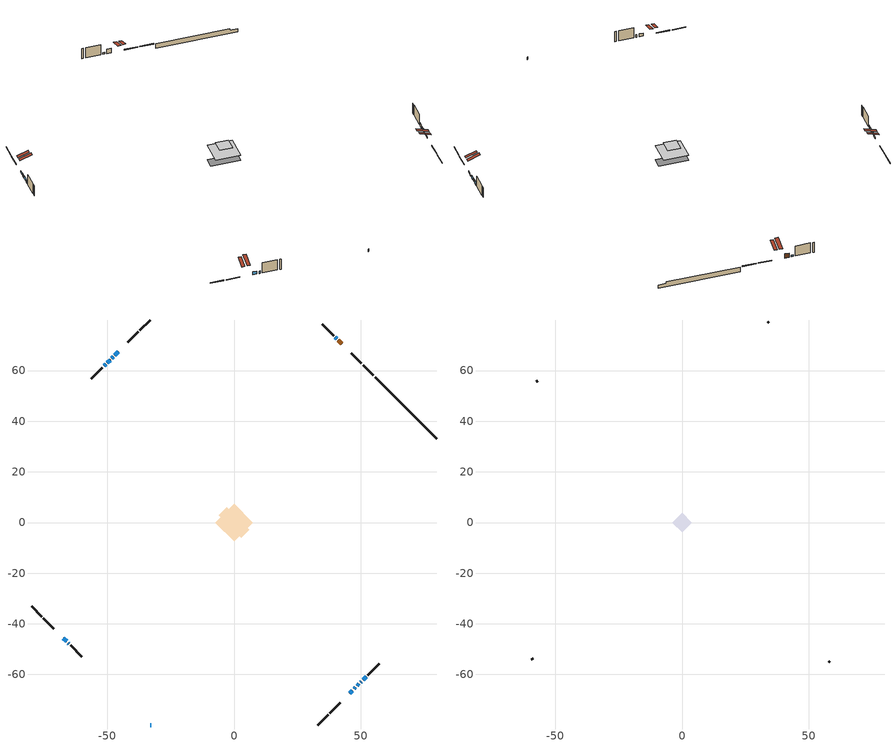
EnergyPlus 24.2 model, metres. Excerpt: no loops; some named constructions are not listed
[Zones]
conditioned space
 floor adiabatic (AdiabaticFloorConstruction): -7.38,0 0,7.38 7.38,0 0,-7.38 z3.36
 floor foundation (Slab1 construction): -6.07,2.78 -2.78,6.07 6.07,-2.78 2.78,-6.07 z-1.37
 wall outside (RimJoist1 construction): 33.11,-79.94 37.19,-75.87 / -79.94,-33.11 -75.87,-37.19 / -33.11,79.94 -37.19,75.87 / 55.02,58.04 50.94,62.12 z0.92:1.22
 wall outside (RimJoist2 construction): 37.85,-75.21 41.85,-71.21 / -75.21,-37.85 -71.21,-41.85 / -37.85,75.21 -41.85,71.21 / 50.29,62.77 46.28,66.78 z0.92:1.22
 wall outside (AdiabaticWallConstruction 1): 42.44,70.61 41.15,71.91 z0.92:2.95
 wall outside (AdiabaticWallConstruction): -33.12,-79.94 -32.72,-79.94 / -65.46,-47.6 -65.17,-47.89 / 49.99,-63.07 50.27,-62.78 z0.92:2.14; -67.37,-45.69 -66.11,-46.95 z0.92:2.32; -45.69,67.37 -46.98,66.08 z0.92:1.53; 45.69,-67.37 46.73,-66.33 z0.92:1.63; 47.39,-65.67 47.96,-65.09 z0.92:1.3; -47.64,65.42 -48.25,64.81 / 48.62,-64.44 49.34,-63.72 z0.92:2.27; 40.49,72.57 39.99,73.07 z0.92:1.74; -48.91,64.15 -50,63.06 z0.92:2.16; -50.66,62.4 -51.27,61.79 z0.92:2.04; 50.93,-62.13 52.15,-60.91 z0.92:2.29
 wall outside (Wall1 construction): 52.81,-60.25 57.27,-55.79 / -64.51,-48.54 -60.05,-53.01 / -51.93,61.13 -56.39,56.67 / 39.33,73.73 34.87,78.19 z0.92:5.8
 wall foundation (FoundationWall1 construction): 55.68,57.38,-1.37 55.68,57.38,0.92 77.52,35.54,0.92 77.52,35.54,0.2 79.94,33.11,0.2 79.94,33.11,-1.37
 window (WindowConstruction 7): -33.11,-79.94 -32.72,-79.94 z0.92:2.14
 window (WindowConstruction 6): -67.37,-45.69 -66.11,-46.95 z0.92:2.32
 window (WindowConstruction 10): -45.69,67.37 -46.98,66.08 z0.92:1.53
 window (WindowConstruction 11): 45.69,-67.37 46.73,-66.33 z0.92:1.63
 window (WindowConstruction 12): 47.39,-65.67 47.96,-65.1 z0.92:1.3
 window (WindowConstruction): -47.64,65.42 -48.25,64.81 z0.92:2.27
 window (WindowConstruction 1): 48.62,-64.44 49.34,-63.72 z0.92:2.27
 window (WindowConstruction 8): -65.45,-47.6 -65.17,-47.89 z0.92:2.14
 window (WindowConstruction 9): 49.99,-63.06 50.27,-62.79 z0.92:2.14
 window (WindowConstruction 2): 40.49,72.57 39.99,73.07 z0.92:1.73
 window (WindowConstruction 3): -48.91,64.15 -50,63.06 z0.92:2.16
 window (WindowConstruction 4): -50.66,62.4 -51.27,61.79 z0.92:2.04
 window (WindowConstruction 5): 50.93,-62.13 52.15,-60.91 z0.92:2.29
 door (Door): 42.44,70.61 41.15,71.91 z0.92:2.95
 ceiling adiabatic (AdiabaticFloorConstruction): 0,-7.38 7.38,0 0,7.38 -7.38,0 z3.36
 roof outside (Roof1 construction): 43.38,-69.67,5.8 40.06,-66.35,7.37 39.18,-67.22,7.37 42.51,-70.55,5.8; -69.67,-43.38,5.8 -66.35,-40.06,7.37 -67.22,-39.18,7.37 -70.55,-42.51,5.8; -43.38,69.67,5.8 -40.06,66.35,7.37 -39.18,67.22,7.37 -42.51,70.55,5.8; 44.75,68.31,5.8 41.42,64.98,7.37 42.3,64.11,7.37 45.63,67.43,5.8
attic - vented
 floor to conditioned space (Floor1 construction Reversed): -3.86,0 0,3.86 3.86,0 0,-3.86 z5.8
 wall outside (Wall3 construction): 57.93,-55.13 58.37,-54.69 / -59.39,-53.66 -58.95,-54.1 / -57.05,56.01 -57.49,55.57 / 34.21,78.85 33.77,79.29 z0.92:5.8
 roof outside (Roof2 construction): 45.03,-68.03,5.8 41.27,-64.27,7.57 40.28,-65.26,7.57 44.04,-69.02,5.8; -68.03,-45.03,5.8 -64.27,-41.27,7.57 -65.26,-40.28,7.57 -69.02,-44.04,5.8; -45.03,68.03,5.8 -41.27,64.27,7.57 -40.28,65.26,7.57 -44.04,69.02,5.8; 43.1,69.96,5.8 39.34,66.2,7.57 40.33,65.21,7.57 44.09,68.97,5.8
[Material] Roughness=Rough; Thermal Absorptance=0.9
Name | Thickness {m} | Conductivity {W/m-K} | Density {kg/m3} | Specific Heat {J/kg-K} | Solar Absorptance | Visible Absorptance
ceiling loosefill ins | 0.254 | 0.0480833 | 16.02 | 1046.75 | 0.7 | 0.7
ceiling stud and cavity | 0.1397 | 0.0977058 | 65.682 | 1177.47 | 0.7 | 0.7
gypsum board | 0.0127 | 0.160291 | 801 | 837.4 | 0.6 | 0.6
[Construction]
Floor1 construction: ceiling loosefill ins, ceiling stud and cavity, gypsum board
[EnergyManagementSystem:OutputVariable] Type of Data in Variable=Summed; Update Frequency=ZoneTimestep; Units=J
Name | EMS Variable | EMS Program or Subroutine
Energy Management System Output Variable 33 | loads_clg_skylights_conduction | component_loads_program
Energy Management System Output Variable 34 | loads_clg_skylights_solar | component_loads_program
Energy Management System Output Variable 35 | loads_clg_floors | component_loads_program
Energy Management System Output Variable 36 | loads_clg_slabs | component_loads_program
Energy Management System Output Variable 37 | loads_clg_internal_mass | component_loads_program
Energy Management System Output Variable 38 | loads_clg_infil | component_loads_program
Energy Management System Output Variable 39 | loads_clg_natvent | component_loads_program
Energy Management System Output Variable 40 | loads_clg_mechvent | component_loads_program
Energy Management System Output Variable 41 | loads_clg_whf | component_loads_program
Energy Management System Output Variable 42 | loads_clg_ducts | component_loads_program
Energy Management System Output Variable 43 | loads_clg_intgains | component_loads_program
Energy Management System Output Variable 44 | loads_clg_lighting | component_loads_program
Energy Management System Output Variable 45 | loads_htg_tot | total_loads_program
Energy Management System Output Variable 46 | loads_clg_tot | total_loads_program
[Schedule:Day:Interval]
interior lighting schedule day: No, 01:00, 0.108182, 04:00, 0.0901515, 05:00, 0.0991667, 06:00, 0.162273, 07:00, 0.270455, 08:00, 0.342576, 10:00, 0.369621, 11:00, 0.351591, 12:00, 0.333561, 13:00, 0.324545, 14:00, 0.31553, 15:00, 0.333561, 16:00, 0.369621, 17:00, 0.450758, 18:00, 0.585985, 19:00, 0.775303, 20:00, 0.955606, 21:00, 0.991667, 22:00, 0.712197, 23:00, 0.360606, 24:00, 0.162273
interior lighting schedule day 1: No, 01:00, 0.100909, 04:00, 0.0840909, 05:00, 0.0925, 06:00, 0.151364, 07:00, 0.252273, 08:00, 0.319545, 10:00, 0.344773, 11:00, 0.327955, 12:00, 0.311136, 13:00, 0.302727, 14:00, 0.294318, 15:00, 0.311136, 16:00, 0.344773, 17:00, 0.420455, 18:00, 0.546591, 19:00, 0.723182, 20:00, 0.891364, 21:00, 0.925, 22:00, 0.664318, 23:00, 0.336364, 24:00, 0.151364
interior lighting schedule day 2: No, 01:00, 0.0927273, 04:00, 0.0772727, 05:00, 0.085, 06:00, 0.139091, 07:00, 0.231818, 08:00, 0.293636, 10:00, 0.316818, 11:00, 0.301364, 12:00, 0.285909, 13:00, 0.278182, 14:00, 0.270455, 15:00, 0.285909, 16:00, 0.316818, 17:00, 0.386364, 18:00, 0.502273, 19:00, 0.664545, 20:00, 0.819091, 21:00, 0.85, 22:00, 0.610455, 23:00, 0.309091, 24:00, 0.139091
interior lighting schedule day 3: No, 01:00, 0.0845455, 04:00, 0.0704545, 05:00, 0.0775, 06:00, 0.126818, 07:00, 0.211364, 08:00, 0.267727, 10:00, 0.288864, 11:00, 0.274773, 12:00, 0.260682, 13:00, 0.253636, 14:00, 0.246591, 15:00, 0.260682, 16:00, 0.288864, 17:00, 0.352273, 18:00, 0.457955, 19:00, 0.605909, 20:00, 0.746818, 21:00, 0.775, 22:00, 0.556591, 23:00, 0.281818, 24:00, 0.126818
interior lighting schedule day 4: No, 01:00, 0.0763636, 04:00, 0.0636364, 05:00, 0.07, 06:00, 0.114545, 07:00, 0.190909, 08:00, 0.241818, 10:00, 0.260909, 11:00, 0.248182, 12:00, 0.235455, 13:00, 0.229091, 14:00, 0.222727, 15:00, 0.235455, 16:00, 0.260909, 17:00, 0.318182, 18:00, 0.413636, 19:00, 0.547273, 20:00, 0.674545, 21:00, 0.7, 22:00, 0.502727, 23:00, 0.254545, 24:00, 0.114545
interior lighting schedule day 5: No, 01:00, 0.0727273, 04:00, 0.0606061, 05:00, 0.0666667, 06:00, 0.109091, 07:00, 0.181818, 08:00, 0.230303, 10:00, 0.248485, 11:00, 0.236364, 12:00, 0.224242, 13:00, 0.218182, 14:00, 0.212121, 15:00, 0.224242, 16:00, 0.248485, 17:00, 0.30303, 18:00, 0.393939, 19:00, 0.521212, 20:00, 0.642424, 21:00, 0.666667, 22:00, 0.478788, 23:00, 0.242424, 24:00, 0.109091
interior lighting schedule day 6: No, 01:00, 0.0745455, 04:00, 0.0621212, 05:00, 0.0683333, 06:00, 0.111818, 07:00, 0.186364, 08:00, 0.236061, 10:00, 0.254697, 11:00, 0.242273, 12:00, 0.229848, 13:00, 0.223636, 14:00, 0.217424, 15:00, 0.229848, 16:00, 0.254697, 17:00, 0.310606, 18:00, 0.403788, 19:00, 0.534242, 20:00, 0.658485, 21:00, 0.683333, 22:00, 0.490758, 23:00, 0.248485, 24:00, 0.111818
interior lighting schedule day 7: No, 01:00, 0.08, 04:00, 0.0666667, 05:00, 0.0733333, 06:00, 0.12, 07:00, 0.2, 08:00, 0.253333, 10:00, 0.273333, 11:00, 0.26, 12:00, 0.246667, 13:00, 0.24, 14:00, 0.233333, 15:00, 0.246667, 16:00, 0.273333, 17:00, 0.333333, 18:00, 0.433333, 19:00, 0.573333, 20:00, 0.706667, 21:00, 0.733333, 22:00, 0.526667, 23:00, 0.266667, 24:00, 0.12
interior lighting schedule day 8: No, 01:00, 0.0890909, 04:00, 0.0742424, 05:00, 0.0816667, 06:00, 0.133636, 07:00, 0.222727, 08:00, 0.282121, 10:00, 0.304394, 11:00, 0.289545, 12:00, 0.274697, 13:00, 0.267273, 14:00, 0.259848, 15:00, 0.274697, 16:00, 0.304394, 17:00, 0.371212, 18:00, 0.482576, 19:00, 0.638485, 20:00, 0.78697, 21:00, 0.816667, 22:00, 0.586515, 23:00, 0.29697, 24:00, 0.133636
interior lighting schedule day 9: No, 01:00, 0.0972727, 04:00, 0.0810606, 05:00, 0.0891667, 06:00, 0.145909, 07:00, 0.243182, 08:00, 0.30803, 10:00, 0.332348, 11:00, 0.316136, 12:00, 0.299924, 13:00, 0.291818, 14:00, 0.283712, 15:00, 0.299924, 16:00, 0.332348, 17:00, 0.405303, 18:00, 0.526894, 19:00, 0.697121, 20:00, 0.859242, 21:00, 0.891667, 22:00, 0.640379, 23:00, 0.324242, 24:00, 0.145909
interior lighting schedule day 10: No, 01:00, 0.105455, 04:00, 0.0878788, 05:00, 0.0966667, 06:00, 0.158182, 07:00, 0.263636, 08:00, 0.333939, 10:00, 0.360303, 11:00, 0.342727, 12:00, 0.325152, 13:00, 0.316364, 14:00, 0.307576, 15:00, 0.325152, 16:00, 0.360303, 17:00, 0.439394, 18:00, 0.571212, 19:00, 0.755758, 20:00, 0.931515, 21:00, 0.966667, 22:00, 0.694242, 23:00, 0.351515, 24:00, 0.158182
interior lighting schedule day 11: No, 01:00, 0.109091, 04:00, 0.0909091, 05:00, 0.1, 06:00, 0.163636, 07:00, 0.272727, 08:00, 0.345455, 10:00, 0.372727, 11:00, 0.354545, 12:00, 0.336364, 13:00, 0.327273, 14:00, 0.318182, 15:00, 0.336364, 16:00, 0.372727, 17:00, 0.454545, 18:00, 0.590909, 19:00, 0.781818, 20:00, 0.963636, 21:00, 1, 22:00, 0.718182, 23:00, 0.363636, 24:00, 0.163636
interior lighting schedule default day; occupants schedule default day; clothes dryer schedule default day; cooking range schedule default day; mech vent bath fan 0 schedule default day; mech vent range fan 0 schedule default day; misc plug loads schedule default day; general water use schedule default day; heating setpoint default day; cooling setpoint default day; clothes dryer exhaust 0 schedule default day; cooling season schedule day; cooling season schedule day 2; cooling season schedule default day; exterior lighting schedule default day; natural vent schedule default day: No, 24:00, 0
occupants schedule day: No, 05:00, 0.426829, 06:00, 0.719512, 07:00, 1, 08:00, 0.670732, 09:00, 0.329268, 14:00, 0.170732, 15:00, 0.231707, 16:00, 0.329268, 17:00, 0.5, 18:00, 0.670732, 19:00, 0.829268, 21:00, 1, 22:00, 0.853659, 23:00, 0.646341, 24:00, 0.426829
clothes dryer schedule day; clothes dryer exhaust 0 schedule day: No, 01:00, 0.123457, 02:00, 0.0740741, 03:00, 0.0493827, 04:00, 0.0246914, 05:00, 0.0493827, 06:00, 0.0740741, 07:00, 0.197531, 08:00, 0.395062, 09:00, 0.592593, 10:00, 0.839506, 11:00, 0.962963, 12:00, 1, 13:00, 0.91358, 14:00, 0.82716, 15:00, 0.716049, 16:00, 0.753086, 17:00, 0.679012, 18:00, 0.666667, 20:00, 0.62963, 21:00, 0.641975, 22:00, 0.666667, 23:00, 0.54321, 24:00, 0.296296
cooking range schedule day: No, 05:00, 0.0597015, 06:00, 0.11194, 07:00, 0.171642, 08:00, 0.291045, 11:00, 0.343284, 12:00, 0.402985, 13:00, 0.462687, 14:00, 0.343284, 15:00, 0.291045, 16:00, 0.402985, 17:00, 0.567164, 18:00, 1, 19:00, 0.850746, 20:00, 0.432836, 21:00, 0.291045, 22:00, 0.231343, 23:00, 0.171642, 24:00, 0.11194
mech vent bath fan 0 schedule day: No, 07:00, 0, 08:00, 1, 09:00, 0.2, 24:00, 0
mech vent range fan 0 schedule day: No, 18:00, 0, 19:00, 1, 20:00, 0.2, 24:00, 0
misc plug loads schedule day: No, 06:00, 0.705882, 07:00, 0.745098, 08:00, 0.803922, 15:00, 0.823529, 16:00, 0.862745, 17:00, 0.921569, 18:00, 0.980392, 19:00, 1, 20:00, 0.980392, 21:00, 0.941176, 22:00, 0.862745, 23:00, 0.784314, 24:00, 0.72549
general water use schedule day: No, 01:00, 0.315068, 03:00, 0.287671, 04:00, 0.342466, 05:00, 0.369863, 06:00, 0.520548, 07:00, 0.60274, 08:00, 0.534247, 10:00, 0.506849, 11:00, 0.465753, 14:00, 0.479452, 15:00, 0.534247, 16:00, 0.589041, 17:00, 0.69863, 18:00, 0.876712, 19:00, 0.890411, 20:00, 0.986301, 21:00, 1, 22:00, 0.863014, 23:00, 0.616438, 24:00, 0.465753
heating setpoint day: No, 07:00, 18, 23:00, 21, 24:00, 18
cooling setpoint day: No, 24:00, 25
cooling season schedule day 1: No, 24:00, 1
exterior lighting schedule day: No, 01:00, 0.566667, 03:00, 0.524167, 05:00, 0.495833, 06:00, 0.5525, 07:00, 0.623333, 08:00, 0.580833, 09:00, 0.439167, 10:00, 0.354167, 12:00, 0.34, 13:00, 0.354167, 14:00, 0.396667, 15:00, 0.425, 16:00, 0.495833, 17:00, 0.623333, 18:00, 0.793333, 19:00, 0.906667, 20:00, 0.963333, 21:00, 0.991667, 22:00, 0.920833, 23:00, 0.793333, 24:00, 0.665833
exterior lighting schedule day 1: No, 01:00, 0.528571, 03:00, 0.488929, 05:00, 0.4625, 06:00, 0.515357, 07:00, 0.581429, 08:00, 0.541786, 09:00, 0.409643, 10:00, 0.330357, 12:00, 0.317143, 13:00, 0.330357, 14:00, 0.37, 15:00, 0.396429, 16:00, 0.4625, 17:00, 0.581429, 18:00, 0.74, 19:00, 0.845714, 20:00, 0.898571, 21:00, 0.925, 22:00, 0.858929, 23:00, 0.74, 24:00, 0.621071
exterior lighting schedule day 10: No, 01:00, 0.552381, 03:00, 0.510952, 05:00, 0.483333, 06:00, 0.538571, 07:00, 0.607619, 08:00, 0.56619, 09:00, 0.428095, 10:00, 0.345238, 12:00, 0.331429, 13:00, 0.345238, 14:00, 0.386667, 15:00, 0.414286, 16:00, 0.483333, 17:00, 0.607619, 18:00, 0.773333, 19:00, 0.88381, 20:00, 0.939048, 21:00, 0.966667, 22:00, 0.897619, 23:00, 0.773333, 24:00, 0.649048
exterior lighting schedule day 11: No, 01:00, 0.571429, 03:00, 0.528571, 05:00, 0.5, 06:00, 0.557143, 07:00, 0.628571, 08:00, 0.585714, 09:00, 0.442857, 10:00, 0.357143, 12:00, 0.342857, 13:00, 0.357143, 14:00, 0.4, 15:00, 0.428571, 16:00, 0.5, 17:00, 0.628571, 18:00, 0.8, 19:00, 0.914286, 20:00, 0.971429, 21:00, 1, 22:00, 0.928571, 23:00, 0.8, 24:00, 0.671429
exterior lighting schedule day 2: No, 01:00, 0.485714, 03:00, 0.449286, 05:00, 0.425, 06:00, 0.473571, 07:00, 0.534286, 08:00, 0.497857, 09:00, 0.376429, 10:00, 0.303571, 12:00, 0.291429, 13:00, 0.303571, 14:00, 0.34, 15:00, 0.364286, 16:00, 0.425, 17:00, 0.534286, 18:00, 0.68, 19:00, 0.777143, 20:00, 0.825714, 21:00, 0.85, 22:00, 0.789286, 23:00, 0.68, 24:00, 0.570714
exterior lighting schedule day 3: No, 01:00, 0.442857, 03:00, 0.409643, 05:00, 0.3875, 06:00, 0.431786, 07:00, 0.487143, 08:00, 0.453929, 09:00, 0.343214, 10:00, 0.276786, 12:00, 0.265714, 13:00, 0.276786, 14:00, 0.31, 15:00, 0.332143, 16:00, 0.3875, 17:00, 0.487143, 18:00, 0.62, 19:00, 0.708571, 20:00, 0.752857, 21:00, 0.775, 22:00, 0.719643, 23:00, 0.62, 24:00, 0.520357
exterior lighting schedule day 4: No, 01:00, 0.4, 03:00, 0.37, 05:00, 0.35, 06:00, 0.39, 07:00, 0.44, 08:00, 0.41, 09:00, 0.31, 10:00, 0.25, 12:00, 0.24, 13:00, 0.25, 14:00, 0.28, 15:00, 0.3, 16:00, 0.35, 17:00, 0.44, 18:00, 0.56, 19:00, 0.64, 20:00, 0.68, 21:00, 0.7, 22:00, 0.65, 23:00, 0.56, 24:00, 0.47
exterior lighting schedule day 5: No, 01:00, 0.380952, 03:00, 0.352381, 05:00, 0.333333, 06:00, 0.371429, 07:00, 0.419048, 08:00, 0.390476, 09:00, 0.295238, 10:00, 0.238095, 12:00, 0.228571, 13:00, 0.238095, 14:00, 0.266667, 15:00, 0.285714, 16:00, 0.333333, 17:00, 0.419048, 18:00, 0.533333, 19:00, 0.609524, 20:00, 0.647619, 21:00, 0.666667, 22:00, 0.619048, 23:00, 0.533333, 24:00, 0.447619
exterior lighting schedule day 6: No, 01:00, 0.390476, 03:00, 0.36119, 05:00, 0.341667, 06:00, 0.380714, 07:00, 0.429524, 08:00, 0.400238, 09:00, 0.302619, 10:00, 0.244048, 12:00, 0.234286, 13:00, 0.244048, 14:00, 0.273333, 15:00, 0.292857, 16:00, 0.341667, 17:00, 0.429524, 18:00, 0.546667, 19:00, 0.624762, 20:00, 0.66381, 21:00, 0.683333, 22:00, 0.634524, 23:00, 0.546667, 24:00, 0.45881
exterior lighting schedule day 7: No, 01:00, 0.419048, 03:00, 0.387619, 05:00, 0.366667, 06:00, 0.408571, 07:00, 0.460952, 08:00, 0.429524, 09:00, 0.324762, 10:00, 0.261905, 12:00, 0.251429, 13:00, 0.261905, 14:00, 0.293333, 15:00, 0.314286, 16:00, 0.366667, 17:00, 0.460952, 18:00, 0.586667, 19:00, 0.670476, 20:00, 0.712381, 21:00, 0.733333, 22:00, 0.680952, 23:00, 0.586667, 24:00, 0.492381
exterior lighting schedule day 8: No, 01:00, 0.466667, 03:00, 0.431667, 05:00, 0.408333, 06:00, 0.455, 07:00, 0.513333, 08:00, 0.478333, 09:00, 0.361667, 10:00, 0.291667, 12:00, 0.28, 13:00, 0.291667, 14:00, 0.326667, 15:00, 0.35, 16:00, 0.408333, 17:00, 0.513333, 18:00, 0.653333, 19:00, 0.746667, 20:00, 0.793333, 21:00, 0.816667, 22:00, 0.758333, 23:00, 0.653333, 24:00, 0.548333
exterior lighting schedule day 9: No, 01:00, 0.509524, 03:00, 0.47131, 05:00, 0.445833, 06:00, 0.496786, 07:00, 0.560476, 08:00, 0.522262, 09:00, 0.394881, 10:00, 0.318452, 12:00, 0.305714, 13:00, 0.318452, 14:00, 0.356667, 15:00, 0.382143, 16:00, 0.445833, 17:00, 0.560476, 18:00, 0.713333, 19:00, 0.815238, 20:00, 0.86619, 21:00, 0.891667, 22:00, 0.827976, 23:00, 0.713333, 24:00, 0.59869
[Schedule:Week:Daily]
heating setpoint Week Rule - Jan1-Dec31: heating setpoint day, heating setpoint day, heating setpoint day, heating setpoint day, heating setpoint day, heating setpoint day, heating setpoint day, heating setpoint default day, heating setpoint default day, heating setpoint default day, heating setpoint default day, heating setpoint default day
cooling setpoint Week Rule - Jan1-Dec31: cooling setpoint day, cooling setpoint day, cooling setpoint day, cooling setpoint day, cooling setpoint day, cooling setpoint day, cooling setpoint day, cooling setpoint default day, cooling setpoint default day, cooling setpoint default day, cooling setpoint default day, cooling setpoint default day
clothes dryer exhaust 0 schedule Week Rule - Jan1-Dec31: clothes dryer exhaust 0 schedule day, clothes dryer exhaust 0 schedule day, clothes dryer exhaust 0 schedule day, clothes dryer exhaust 0 schedule day, clothes dryer exhaust 0 schedule day, clothes dryer exhaust 0 schedule day, clothes dryer exhaust 0 schedule day, clothes dryer exhaust 0 schedule default day, clothes dryer exhaust 0 schedule default day, clothes dryer exhaust 0 schedule default day, clothes dryer exhaust 0 schedule default day, clothes dryer exhaust 0 schedule default day
cooling season schedule Week Rule - Jan1-May26: cooling season schedule day, cooling season schedule day, cooling season schedule day, cooling season schedule day, cooling season schedule day, cooling season schedule day, cooling season schedule day, cooling season schedule default day, cooling season schedule default day, cooling season schedule default day, cooling season schedule default day, cooling season schedule default day
cooling season schedule Week Rule - May27-Jun2: cooling season schedule day, cooling season schedule day, cooling season schedule day, cooling season schedule day, cooling season schedule day, cooling season schedule day 1, cooling season schedule day 1, cooling season schedule default day, cooling season schedule default day, cooling season schedule default day, cooling season schedule default day, cooling season schedule default day
cooling season schedule Week Rule - Jun3-Aug25: cooling season schedule day 1, cooling season schedule day 1, cooling season schedule day 1, cooling season schedule day 1, cooling season schedule day 1, cooling season schedule day 1, cooling season schedule day 1, cooling season schedule default day, cooling season schedule default day, cooling season schedule default day, cooling season schedule default day, cooling season schedule default day
cooling season schedule Week Rule - Aug26-Sep1: cooling season schedule day 1, cooling season schedule day 1, cooling season schedule day 1, cooling season schedule day 1, cooling season schedule day 1, cooling season schedule day 1, cooling season schedule day 2, cooling season schedule default day, cooling season schedule default day, cooling season schedule default day, cooling season schedule default day, cooling season schedule default day
cooling season schedule Week Rule - Sep2-Dec31: cooling season schedule day 2, cooling season schedule day 2, cooling season schedule day 2, cooling season schedule day 2, cooling season schedule day 2, cooling season schedule day 2, cooling season schedule day 2, cooling season schedule default day, cooling season schedule default day, cooling season schedule default day, cooling season schedule default day, cooling season schedule default day
exterior lighting schedule Week Rule - Jul29-Aug4: exterior lighting schedule day 6, exterior lighting schedule day 6, exterior lighting schedule day 6, exterior lighting schedule day 7, exterior lighting schedule day 7, exterior lighting schedule day 7, exterior lighting schedule day 7, exterior lighting schedule default day, exterior lighting schedule default day, exterior lighting schedule default day, exterior lighting schedule default day, exterior lighting schedule default day
exterior lighting schedule Week Rule - Aug5-Aug25: exterior lighting schedule day 7, exterior lighting schedule day 7, exterior lighting schedule day 7, exterior lighting schedule day 7, exterior lighting schedule day 7, exterior lighting schedule day 7, exterior lighting schedule day 7, exterior lighting schedule default day, exterior lighting schedule default day, exterior lighting schedule default day, exterior lighting schedule default day, exterior lighting schedule default day
exterior lighting schedule Week Rule - Aug26-Sep1: exterior lighting schedule day 7, exterior lighting schedule day 7, exterior lighting schedule day 7, exterior lighting schedule day 7, exterior lighting schedule day 7, exterior lighting schedule day 7, exterior lighting schedule day 8, exterior lighting schedule default day, exterior lighting schedule default day, exterior lighting schedule default day, exterior lighting schedule default day, exterior lighting schedule default day
exterior lighting schedule Week Rule - Sep2-Sep29: exterior lighting schedule day 8, exterior lighting schedule day 8, exterior lighting schedule day 8, exterior lighting schedule day 8, exterior lighting schedule day 8, exterior lighting schedule day 8, exterior lighting schedule day 8, exterior lighting schedule default day, exterior lighting schedule default day, exterior lighting schedule default day, exterior lighting schedule default day, exterior lighting schedule default day
exterior lighting schedule Week Rule - Sep30-Oct6: exterior lighting schedule day 8, exterior lighting schedule day 9, exterior lighting schedule day 9, exterior lighting schedule day 9, exterior lighting schedule day 9, exterior lighting schedule day 9, exterior lighting schedule day 9, exterior lighting schedule default day, exterior lighting schedule default day, exterior lighting schedule default day, exterior lighting schedule default day, exterior lighting schedule default day
exterior lighting schedule Week Rule - Oct7-Oct27: exterior lighting schedule day 9, exterior lighting schedule day 9, exterior lighting schedule day 9, exterior lighting schedule day 9, exterior lighting schedule day 9, exterior lighting schedule day 9, exterior lighting schedule day 9, exterior lighting schedule default day, exterior lighting schedule default day, exterior lighting schedule default day, exterior lighting schedule default day, exterior lighting schedule default day
exterior lighting schedule Week Rule - Oct28-Nov3: exterior lighting schedule day 9, exterior lighting schedule day 9, exterior lighting schedule day 9, exterior lighting schedule day 9, exterior lighting schedule day 10, exterior lighting schedule day 10, exterior lighting schedule day 10, exterior lighting schedule default day, exterior lighting schedule default day, exterior lighting schedule default day, exterior lighting schedule default day, exterior lighting schedule default day
exterior lighting schedule Week Rule - Nov4-Nov24: exterior lighting schedule day 10, exterior lighting schedule day 10, exterior lighting schedule day 10, exterior lighting schedule day 10, exterior lighting schedule day 10, exterior lighting schedule day 10, exterior lighting schedule day 10, exterior lighting schedule default day, exterior lighting schedule default day, exterior lighting schedule default day, exterior lighting schedule default day, exterior lighting schedule default day
exterior lighting schedule Week Rule - Nov25-Dec1: exterior lighting schedule day 10, exterior lighting schedule day 10, exterior lighting schedule day 10, exterior lighting schedule day 10, exterior lighting schedule day 10, exterior lighting schedule day 10, exterior lighting schedule day 11, exterior lighting schedule default day, exterior lighting schedule default day, exterior lighting schedule default day, exterior lighting schedule default day, exterior lighting schedule default day
exterior lighting schedule Week Rule - Dec2-Dec31: exterior lighting schedule day 11, exterior lighting schedule day 11, exterior lighting schedule day 11, exterior lighting schedule day 11, exterior lighting schedule day 11, exterior lighting schedule day 11, exterior lighting schedule day 11, exterior lighting schedule default day, exterior lighting schedule default day, exterior lighting schedule default day, exterior lighting schedule default day, exterior lighting schedule default day
natural vent schedule Week Rule - Jan1-Dec31: natural vent schedule default day, natural vent schedule default day, natural vent schedule default day, natural vent schedule default day, natural vent schedule default day, natural vent schedule default day, natural vent schedule default day, natural vent schedule default day, natural vent schedule default day, natural vent schedule default day, natural vent schedule default day, natural vent schedule default day
[Schedule:Year]
heating setpoint: heating setpoint Week Rule - Jan1-Dec31, 1, 1, 12, 31
cooling setpoint: cooling setpoint Week Rule - Jan1-Dec31, 1, 1, 12, 31
clothes dryer exhaust 0 schedule: clothes dryer exhaust 0 schedule Week Rule - Jan1-Dec31, 1, 1, 12, 31
cooling season schedule: cooling season schedule Week Rule - Jan1-May26, 1, 1, 5, 26, cooling season schedule Week Rule - May27-Jun2, 5, 27, 6, 2, cooling season schedule Week Rule - Jun3-Aug25, 6, 3, 8, 25, cooling season schedule Week Rule - Aug26-Sep1, 8, 26, 9, 1, cooling season schedule Week Rule - Sep2-Dec31, 9, 2, 12, 31
natural vent schedule: natural vent schedule Week Rule - Jan1-Dec31, 1, 1, 12, 31
